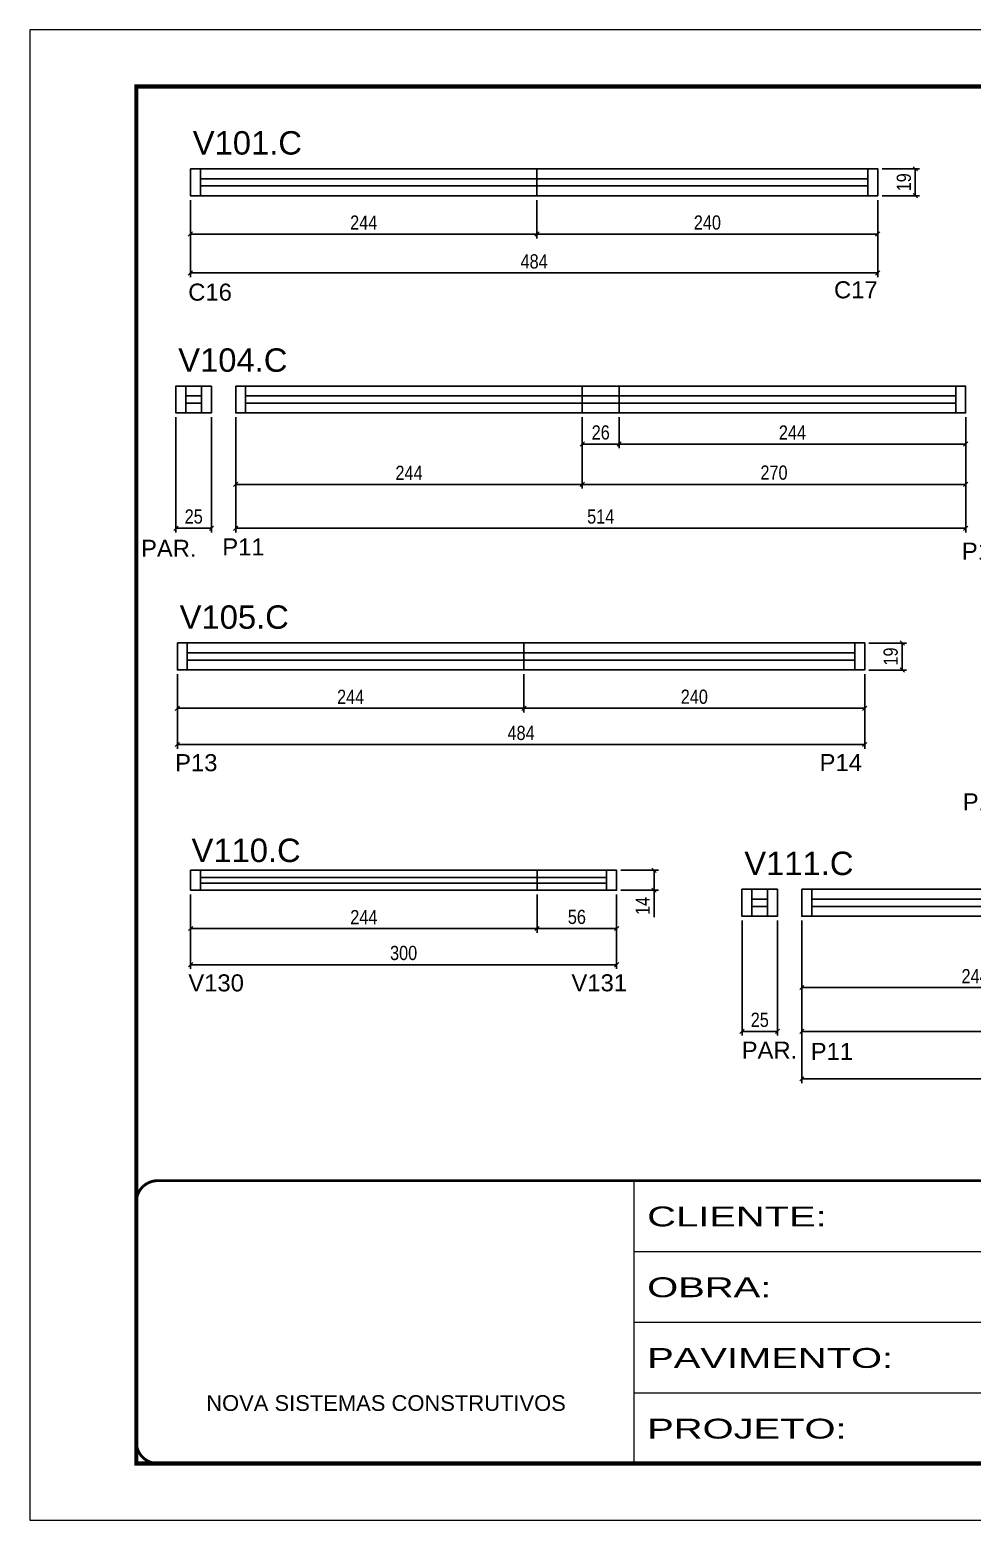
# Model space of a CAD drawing. Extents: x 2815 to 9069, y 548 to 5044.
# Drawn here: x 4414 to 5078, y 2845 to 3895 of the extents above; entities that cross this region are included whole.
import ezdxf

# ---------------------------------------------------------------- set-up
doc = ezdxf.new("R2010")
doc.units = 0
doc.linetypes.add('CONTINUO', pattern=[0])
doc.linetypes.add('DASHED', pattern=[0.75, 0.5, -0.25])
doc.layers.add('00-FELIPE', color=2, linetype='Continuous', plot=False)
for name, color, linetype in [('5', 5, 'Continuous'), ('COTA', 241, 'Continuous'), ('NOMENCLATURA', 7, 'Continuous'), ('Painéis', 200, 'Continuous'), ('SARR_2.2x7', 40, 'Continuous'), ('SARR_EDITAR', 141, 'Continuous')]:
    doc.layers.add(name, color=color, linetype=linetype)
for name, color, linetype, lineweight in [('Folhas', 255, 'Continuous', 9), ('Romaneio', 3, 'Continuous', 13), ('SARRAFO DE PRESSAO', 251, 'DASHED', 9)]:
    doc.layers.add(name, color=color, linetype=linetype, lineweight=lineweight)
doc.styles.add('ARIAL', font='arial.ttf')
doc.styles.add('COTA TECNICA-50', font='techl___.ttf', dxfattribs={"height": 10})
doc.styles.get("Standard").update_dxf_attribs({"font": 'arial.ttf'})
doc.styles.add('Tecnologia', font='')
doc.styles.get('Tecnologia').set_extended_font_data('Forgotten Futurist')
doc.dimstyles.new('COTA PAINEL-50', dxfattribs={"dimtxt": 10, "dimasz": 3, "dimexe": 3, "dimexo": 3, "dimgap": 3, "dimtad": 1, "dimdec": 1, "dimzin": 12, "dimdsep": 46, "dimtxsty": 'COTA TECNICA-50', "dimblk1": 'OBLIQUE', "dimblk2": 'OBLIQUE', "dimsah": 1, "dimcen": 0.9, "dimclrd": 4, "dimclre": 4, "dimclrt": 240, "dimadec": 1, "dimazin": 3, "dimtfac": 1, "dimtdec": 1, "dimtmove": 0, "dimatfit": 3, "dimfxl": 1, "dimtolj": 1, "dimtzin": 12, "dimarcsym": 0})

# ---------------------------------------------------------------- blocks, each defined once
blk = doc.blocks.new('9999999999')
at = {"color": 30, "linetype": 'CONTINUO'}
for p, q in [((98564.6, 34230.2), (98564.6, 34429.4)), ((98564.6, 34379.6), (99584, 34379.6)), ((98564.6, 34329.8), (99488, 34329.8)), ((98564.6, 34280), (99488, 34280))]:
    blk.add_line(p, q, dxfattribs=at)
at = {"color": 30, "linetype": 'CONTINUO', "const_width": 2}
blk.add_lwpolyline([(99584, 34230.2), (99584, 34414.4, 0.414214), (99569, 34429.4), (98229, 34429.4, 0.414214), (98214, 34414.4), (98214, 34245.2, 0.414214), (98229, 34230.2), (99584, 34230.2)], format="xyb", dxfattribs=at)
at = {"layer": 'Folhas'}
blk.add_lwpolyline([(98139, 34190.2), (99624, 34190.2), (99624, 35240.2), (98139, 35240.2)], close=True, dxfattribs=at)
at = {"layer": 'Folhas', "color": 30, "const_width": 3}
blk.add_lwpolyline([(98214, 34230.2), (99584, 34230.2), (99584, 35200.2), (98214, 35200.2)], close=True, dxfattribs=at)
at = {"color": 7, "linetype": 'Continuous', "ltscale": 5, "style": 'ARIAL'}
blk.add_text('NOVA SISTEMAS CONSTRUTIVOS', height=11.059, dxfattribs=at).set_placement((98263.2, 34267.2))
at = {"layer": 'Folhas', "color": 7, "style": 'Tecnologia', "width": 1.5}
for s, p in [('CLIENTE:', (98573.7, 34397.2)), ('OBRA:', (98573.7, 34347.3)), ('PAVIMENTO:', (98573.7, 34297.5)), ('PROJETO:', (98573.7, 34247.7))]:
    blk.add_text(s, height=14, dxfattribs=at).set_placement(p)
blk = doc.blocks.new('_Oblique')
at = {"color": 0, "linetype": 'ByBlock', "lineweight": -2}
blk.add_line((-0.5, -0.5), (0.5, 0.5), dxfattribs=at)
blk = doc.blocks.new('*D571')
at = {"layer": 'COTA', "color": 4, "linetype": 'ByBlock', "lineweight": -2, "transparency": 16777216}
for p, q in [((4516.9, 3622), (4516.9, 3540.8)), ((4541.9, 3622), (4541.9, 3540.8)), ((4516.9, 3543.8), (4541.9, 3543.8))]:
    blk.add_line(p, q, dxfattribs=at)
at = {"layer": 'Defpoints', "color": 0, "linetype": 'ByBlock', "transparency": 16777216}
for p in [(4516.9, 3625), (4541.9, 3625), (4541.9, 3543.8)]:
    blk.add_point(p, dxfattribs=at)
at = {"layer": 'COTA', "color": 4, "linetype": 'ByBlock', "lineweight": -2, "transparency": 16777216, "xscale": 3, "yscale": 3, "zscale": 3, "rotation": 180}
blk.add_blockref('_Oblique', (4516.9, 3543.8), dxfattribs=at)
at = {"layer": 'COTA', "color": 4, "linetype": 'ByBlock', "lineweight": -2, "transparency": 16777216, "xscale": 3, "yscale": 3, "zscale": 3}
blk.add_blockref('_Oblique', (4541.9, 3543.8), dxfattribs=at)
at = {"layer": 'COTA', "color": 240, "linetype": 'ByBlock', "transparency": 16777216, "insert": (4529.4, 3552), "char_height": 10, "attachment_point": 5, "style": 'COTA TECNICA-50'}
blk.add_mtext('\\A1;25', dxfattribs=at)
blk = doc.blocks.new('*D580')
at = {"layer": 'COTA', "color": 4, "linetype": 'ByBlock', "lineweight": -2, "transparency": 16777216}
for p, q in [((4771.1, 3775), (4771.1, 3748)), ((5011.1, 3775), (5011.1, 3748)), ((5011.1, 3751), (4771.1, 3751))]:
    blk.add_line(p, q, dxfattribs=at)
at = {"layer": 'Defpoints', "color": 0, "linetype": 'ByBlock', "transparency": 16777216}
for p in [(4771.1, 3778), (5011.1, 3778), (4771.1, 3751)]:
    blk.add_point(p, dxfattribs=at)
at = {"layer": 'COTA', "color": 4, "linetype": 'ByBlock', "lineweight": -2, "transparency": 16777216, "xscale": 3, "yscale": 3, "zscale": 3, "rotation": 180}
blk.add_blockref('_Oblique', (4771.1, 3751), dxfattribs=at)
at = {"layer": 'COTA', "color": 4, "linetype": 'ByBlock', "lineweight": -2, "transparency": 16777216, "xscale": 3, "yscale": 3, "zscale": 3}
blk.add_blockref('_Oblique', (5011.1, 3751), dxfattribs=at)
at = {"layer": 'COTA', "color": 240, "linetype": 'ByBlock', "transparency": 16777216, "insert": (4891.1, 3759.1), "char_height": 10, "attachment_point": 5, "style": 'COTA TECNICA-50'}
blk.add_mtext('\\A1;240', dxfattribs=at)
blk = doc.blocks.new('*D581')
at = {"layer": 'COTA', "color": 4, "linetype": 'ByBlock', "lineweight": -2, "transparency": 16777216}
for p, q in [((4527.1, 3775), (4527.1, 3748)), ((4771.1, 3775), (4771.1, 3748)), ((4527.1, 3751), (4771.1, 3751))]:
    blk.add_line(p, q, dxfattribs=at)
at = {"layer": 'Defpoints', "color": 0, "linetype": 'ByBlock', "transparency": 16777216}
for p in [(4527.1, 3778), (4771.1, 3778), (4771.1, 3751)]:
    blk.add_point(p, dxfattribs=at)
at = {"layer": 'COTA', "color": 4, "linetype": 'ByBlock', "lineweight": -2, "transparency": 16777216, "xscale": 3, "yscale": 3, "zscale": 3, "rotation": 180}
blk.add_blockref('_Oblique', (4527.1, 3751), dxfattribs=at)
at = {"layer": 'COTA', "color": 4, "linetype": 'ByBlock', "lineweight": -2, "transparency": 16777216, "xscale": 3, "yscale": 3, "zscale": 3}
blk.add_blockref('_Oblique', (4771.1, 3751), dxfattribs=at)
at = {"layer": 'COTA', "color": 240, "linetype": 'ByBlock', "transparency": 16777216, "insert": (4649.1, 3759.1), "char_height": 10, "attachment_point": 5, "style": 'COTA TECNICA-50'}
blk.add_mtext('\\A1;244', dxfattribs=at)
blk = doc.blocks.new('*D533')
at = {"layer": 'Defpoints', "color": 0, "linetype": 'ByBlock', "transparency": 16777216}
for p in [(5011.1, 3797), (5011.1, 3778), (5037.5, 3778)]:
    blk.add_point(p, dxfattribs=at)
at = {"layer": 'Romaneio', "color": 4, "linetype": 'ByBlock', "lineweight": -2, "transparency": 16777216}
for p, q in [((5014.1, 3797), (5040.5, 3797)), ((5037.5, 3797), (5037.5, 3778)), ((5014.1, 3778), (5040.5, 3778))]:
    blk.add_line(p, q, dxfattribs=at)
at = {"layer": 'Romaneio', "color": 4, "linetype": 'ByBlock', "lineweight": -2, "transparency": 16777216, "xscale": 3, "yscale": 3, "zscale": 3}
for p, rotation in [((5037.5, 3797), 90), ((5037.5, 3778), 270)]:
    blk.add_blockref('_Oblique', p, dxfattribs=dict(at, rotation=rotation))
at = {"layer": 'Romaneio', "color": 240, "linetype": 'ByBlock', "transparency": 16777216, "insert": (5029.5, 3787.5), "char_height": 10, "attachment_point": 5, "rotation": 90, "style": 'COTA TECNICA-50'}
blk.add_mtext('\\A1;19', dxfattribs=at)
blk = doc.blocks.new('*D537')
at = {"layer": 'COTA', "color": 4, "linetype": 'ByBlock', "lineweight": -2, "transparency": 16777216}
for p, q in [((4559, 3622), (4559, 3571.7)), ((4803, 3622), (4803, 3571.7)), ((4559, 3574.7), (4803, 3574.7))]:
    blk.add_line(p, q, dxfattribs=at)
at = {"layer": 'Defpoints', "color": 0, "linetype": 'ByBlock', "transparency": 16777216}
for p in [(4559, 3625), (4803, 3625), (4803, 3574.7)]:
    blk.add_point(p, dxfattribs=at)
at = {"layer": 'COTA', "color": 4, "linetype": 'ByBlock', "lineweight": -2, "transparency": 16777216, "xscale": 3, "yscale": 3, "zscale": 3, "rotation": 180}
blk.add_blockref('_Oblique', (4559, 3574.7), dxfattribs=at)
at = {"layer": 'COTA', "color": 4, "linetype": 'ByBlock', "lineweight": -2, "transparency": 16777216, "xscale": 3, "yscale": 3, "zscale": 3}
blk.add_blockref('_Oblique', (4803, 3574.7), dxfattribs=at)
at = {"layer": 'COTA', "color": 240, "linetype": 'ByBlock', "transparency": 16777216, "insert": (4681, 3582.8), "char_height": 10, "attachment_point": 5, "style": 'COTA TECNICA-50'}
blk.add_mtext('\\A1;244', dxfattribs=at)
blk = doc.blocks.new('*D538')
at = {"layer": 'COTA', "color": 4, "linetype": 'ByBlock', "lineweight": -2, "transparency": 16777216}
for p, q in [((4803, 3622), (4803, 3600.1)), ((4829, 3622), (4829, 3600.1)), ((4803, 3603.1), (4829, 3603.1))]:
    blk.add_line(p, q, dxfattribs=at)
at = {"layer": 'Defpoints', "color": 0, "linetype": 'ByBlock', "transparency": 16777216}
for p in [(4803, 3625), (4829, 3625), (4829, 3603.1)]:
    blk.add_point(p, dxfattribs=at)
at = {"layer": 'COTA', "color": 4, "linetype": 'ByBlock', "lineweight": -2, "transparency": 16777216, "xscale": 3, "yscale": 3, "zscale": 3, "rotation": 180}
blk.add_blockref('_Oblique', (4803, 3603.1), dxfattribs=at)
at = {"layer": 'COTA', "color": 4, "linetype": 'ByBlock', "lineweight": -2, "transparency": 16777216, "xscale": 3, "yscale": 3, "zscale": 3}
blk.add_blockref('_Oblique', (4829, 3603.1), dxfattribs=at)
at = {"layer": 'COTA', "color": 240, "linetype": 'ByBlock', "transparency": 16777216, "insert": (4816, 3611.2), "char_height": 10, "attachment_point": 5, "style": 'COTA TECNICA-50'}
blk.add_mtext('\\A1;26', dxfattribs=at)
blk = doc.blocks.new('*D539')
at = {"layer": 'COTA', "color": 4, "linetype": 'ByBlock', "lineweight": -2, "transparency": 16777216}
for p, q in [((4829, 3622), (4829, 3600.1)), ((5073, 3622), (5073, 3600.1)), ((4829, 3603.1), (5073, 3603.1))]:
    blk.add_line(p, q, dxfattribs=at)
at = {"layer": 'Defpoints', "color": 0, "linetype": 'ByBlock', "transparency": 16777216}
for p in [(4829, 3625), (5073, 3625), (5073, 3603.1)]:
    blk.add_point(p, dxfattribs=at)
at = {"layer": 'COTA', "color": 4, "linetype": 'ByBlock', "lineweight": -2, "transparency": 16777216, "xscale": 3, "yscale": 3, "zscale": 3, "rotation": 180}
blk.add_blockref('_Oblique', (4829, 3603.1), dxfattribs=at)
at = {"layer": 'COTA', "color": 4, "linetype": 'ByBlock', "lineweight": -2, "transparency": 16777216, "xscale": 3, "yscale": 3, "zscale": 3}
blk.add_blockref('_Oblique', (5073, 3603.1), dxfattribs=at)
at = {"layer": 'COTA', "color": 240, "linetype": 'ByBlock', "transparency": 16777216, "insert": (4951, 3611.2), "char_height": 10, "attachment_point": 5, "style": 'COTA TECNICA-50'}
blk.add_mtext('\\A1;244', dxfattribs=at)
blk = doc.blocks.new('*D540')
at = {"layer": 'COTA', "color": 4, "linetype": 'ByBlock', "lineweight": -2, "transparency": 16777216}
for p, q in [((4803, 3622), (4803, 3571.7)), ((5073, 3622), (5073, 3571.7)), ((5073, 3574.7), (4803, 3574.7))]:
    blk.add_line(p, q, dxfattribs=at)
at = {"layer": 'Defpoints', "color": 0, "linetype": 'ByBlock', "transparency": 16777216}
for p in [(4803, 3625), (5073, 3625), (4803, 3574.7)]:
    blk.add_point(p, dxfattribs=at)
at = {"layer": 'COTA', "color": 4, "linetype": 'ByBlock', "lineweight": -2, "transparency": 16777216, "xscale": 3, "yscale": 3, "zscale": 3}
for p, rotation in [((4803, 3574.7), 180.0000022456254), ((5073, 3574.7), 2.245625445596033e-06)]:
    blk.add_blockref('_Oblique', p, dxfattribs=dict(at, rotation=rotation))
at = {"layer": 'COTA', "color": 240, "linetype": 'ByBlock', "transparency": 16777216, "insert": (4938, 3582.9), "char_height": 10, "attachment_point": 5, "rotation": 0, "style": 'COTA TECNICA-50'}
blk.add_mtext('\\A1;270', dxfattribs=at)
blk = doc.blocks.new('*D545')
at = {"layer": 'COTA', "color": 4, "linetype": 'ByBlock', "lineweight": -2, "transparency": 16777216}
for p, q in [((4761.9, 3440.9), (4761.9, 3413.9)), ((5001.9, 3440.9), (5001.9, 3413.9)), ((5001.9, 3416.9), (4761.9, 3416.9))]:
    blk.add_line(p, q, dxfattribs=at)
at = {"layer": 'Defpoints', "color": 0, "linetype": 'ByBlock', "transparency": 16777216}
for p in [(4761.9, 3443.9), (5001.9, 3443.9), (4761.9, 3416.9)]:
    blk.add_point(p, dxfattribs=at)
at = {"layer": 'COTA', "color": 4, "linetype": 'ByBlock', "lineweight": -2, "transparency": 16777216, "xscale": 3, "yscale": 3, "zscale": 3, "rotation": 180}
blk.add_blockref('_Oblique', (4761.9, 3416.9), dxfattribs=at)
at = {"layer": 'COTA', "color": 4, "linetype": 'ByBlock', "lineweight": -2, "transparency": 16777216, "xscale": 3, "yscale": 3, "zscale": 3}
blk.add_blockref('_Oblique', (5001.9, 3416.9), dxfattribs=at)
at = {"layer": 'COTA', "color": 240, "linetype": 'ByBlock', "transparency": 16777216, "insert": (4881.9, 3425), "char_height": 10, "attachment_point": 5, "style": 'COTA TECNICA-50'}
blk.add_mtext('\\A1;240', dxfattribs=at)
blk = doc.blocks.new('*D546')
at = {"layer": 'COTA', "color": 4, "linetype": 'ByBlock', "lineweight": -2, "transparency": 16777216}
for p, q in [((4517.9, 3440.9), (4517.9, 3413.9)), ((4761.9, 3440.9), (4761.9, 3413.9)), ((4517.9, 3416.9), (4761.9, 3416.9))]:
    blk.add_line(p, q, dxfattribs=at)
at = {"layer": 'Defpoints', "color": 0, "linetype": 'ByBlock', "transparency": 16777216}
for p in [(4517.9, 3443.9), (4761.9, 3443.9), (4761.9, 3416.9)]:
    blk.add_point(p, dxfattribs=at)
at = {"layer": 'COTA', "color": 4, "linetype": 'ByBlock', "lineweight": -2, "transparency": 16777216, "xscale": 3, "yscale": 3, "zscale": 3, "rotation": 180}
blk.add_blockref('_Oblique', (4517.9, 3416.9), dxfattribs=at)
at = {"layer": 'COTA', "color": 4, "linetype": 'ByBlock', "lineweight": -2, "transparency": 16777216, "xscale": 3, "yscale": 3, "zscale": 3}
blk.add_blockref('_Oblique', (4761.9, 3416.9), dxfattribs=at)
at = {"layer": 'COTA', "color": 240, "linetype": 'ByBlock', "transparency": 16777216, "insert": (4639.9, 3425), "char_height": 10, "attachment_point": 5, "style": 'COTA TECNICA-50'}
blk.add_mtext('\\A1;244', dxfattribs=at)
blk = doc.blocks.new('*D547')
at = {"layer": 'Defpoints', "color": 0, "linetype": 'ByBlock', "transparency": 16777216}
for p in [(5001.9, 3462.9), (5001.9, 3443.9), (5028.3, 3443.9)]:
    blk.add_point(p, dxfattribs=at)
at = {"layer": 'Romaneio', "color": 4, "linetype": 'ByBlock', "lineweight": -2, "transparency": 16777216}
for p, q in [((5004.9, 3462.9), (5031.3, 3462.9)), ((5028.3, 3462.9), (5028.3, 3443.9)), ((5004.9, 3443.9), (5031.3, 3443.9))]:
    blk.add_line(p, q, dxfattribs=at)
at = {"layer": 'Romaneio', "color": 4, "linetype": 'ByBlock', "lineweight": -2, "transparency": 16777216, "xscale": 3, "yscale": 3, "zscale": 3}
for p, rotation in [((5028.3, 3462.9), 90), ((5028.3, 3443.9), 270)]:
    blk.add_blockref('_Oblique', p, dxfattribs=dict(at, rotation=rotation))
at = {"layer": 'Romaneio', "color": 240, "linetype": 'ByBlock', "transparency": 16777216, "insert": (5020.2, 3453.4), "char_height": 10, "attachment_point": 5, "rotation": 90, "style": 'COTA TECNICA-50'}
blk.add_mtext('\\A1;19', dxfattribs=at)
blk = doc.blocks.new('*D554')
at = {"layer": 'Defpoints', "color": 0, "linetype": 'ByBlock', "transparency": 16777216}
for p in [(4527.1, 3778), (5011.1, 3778), (5011.1, 3723.6)]:
    blk.add_point(p, dxfattribs=at)
at = {"layer": 'Romaneio', "color": 4, "linetype": 'ByBlock', "lineweight": -2, "transparency": 16777216}
for p, q in [((4527.1, 3775), (4527.1, 3720.6)), ((5011.1, 3775), (5011.1, 3720.6)), ((4527.1, 3723.6), (5011.1, 3723.6))]:
    blk.add_line(p, q, dxfattribs=at)
at = {"layer": 'Romaneio', "color": 4, "linetype": 'ByBlock', "lineweight": -2, "transparency": 16777216, "xscale": 3, "yscale": 3, "zscale": 3, "rotation": 180}
blk.add_blockref('_Oblique', (4527.1, 3723.6), dxfattribs=at)
at = {"layer": 'Romaneio', "color": 4, "linetype": 'ByBlock', "lineweight": -2, "transparency": 16777216, "xscale": 3, "yscale": 3, "zscale": 3}
blk.add_blockref('_Oblique', (5011.1, 3723.6), dxfattribs=at)
at = {"layer": 'Romaneio', "color": 240, "linetype": 'ByBlock', "transparency": 16777216, "insert": (4769.1, 3731.7), "char_height": 10, "attachment_point": 5, "style": 'COTA TECNICA-50'}
blk.add_mtext('\\A1;484', dxfattribs=at)
blk = doc.blocks.new('*D555')
at = {"layer": 'Defpoints', "color": 0, "linetype": 'ByBlock', "transparency": 16777216}
for p in [(4559, 3625), (5073, 3625), (5073, 3543.8)]:
    blk.add_point(p, dxfattribs=at)
at = {"layer": 'Romaneio', "color": 4, "linetype": 'ByBlock', "lineweight": -2, "transparency": 16777216}
for p, q in [((4559, 3622), (4559, 3540.8)), ((5073, 3622), (5073, 3540.8)), ((4559, 3543.8), (5073, 3543.8))]:
    blk.add_line(p, q, dxfattribs=at)
at = {"layer": 'Romaneio', "color": 4, "linetype": 'ByBlock', "lineweight": -2, "transparency": 16777216, "xscale": 3, "yscale": 3, "zscale": 3, "rotation": 180}
blk.add_blockref('_Oblique', (4559, 3543.8), dxfattribs=at)
at = {"layer": 'Romaneio', "color": 4, "linetype": 'ByBlock', "lineweight": -2, "transparency": 16777216, "xscale": 3, "yscale": 3, "zscale": 3}
blk.add_blockref('_Oblique', (5073, 3543.8), dxfattribs=at)
at = {"layer": 'Romaneio', "color": 240, "linetype": 'ByBlock', "transparency": 16777216, "insert": (4816, 3552), "char_height": 10, "attachment_point": 5, "style": 'COTA TECNICA-50'}
blk.add_mtext('\\A1;514', dxfattribs=at)
blk = doc.blocks.new('*D557')
at = {"layer": 'Defpoints', "color": 0, "linetype": 'ByBlock', "transparency": 16777216}
for p in [(4517.9, 3443.9), (5001.9, 3443.9), (5001.9, 3391.4)]:
    blk.add_point(p, dxfattribs=at)
at = {"layer": 'Romaneio', "color": 4, "linetype": 'ByBlock', "lineweight": -2, "transparency": 16777216}
for p, q in [((4517.9, 3440.9), (4517.9, 3388.4)), ((5001.9, 3440.9), (5001.9, 3388.4)), ((4517.9, 3391.4), (5001.9, 3391.4))]:
    blk.add_line(p, q, dxfattribs=at)
at = {"layer": 'Romaneio', "color": 4, "linetype": 'ByBlock', "lineweight": -2, "transparency": 16777216, "xscale": 3, "yscale": 3, "zscale": 3, "rotation": 180}
blk.add_blockref('_Oblique', (4517.9, 3391.4), dxfattribs=at)
at = {"layer": 'Romaneio', "color": 4, "linetype": 'ByBlock', "lineweight": -2, "transparency": 16777216, "xscale": 3, "yscale": 3, "zscale": 3}
blk.add_blockref('_Oblique', (5001.9, 3391.4), dxfattribs=at)
at = {"layer": 'Romaneio', "color": 240, "linetype": 'ByBlock', "transparency": 16777216, "insert": (4759.9, 3399.5), "char_height": 10, "attachment_point": 5, "style": 'COTA TECNICA-50'}
blk.add_mtext('\\A1;484', dxfattribs=at)
blk = doc.blocks.new('*D559')
at = {"layer": 'COTA', "color": 4, "linetype": 'ByBlock', "lineweight": -2, "transparency": 16777216}
for p, q in [((4771.2, 3285.8), (4771.2, 3258.8)), ((4827.2, 3285.8), (4827.2, 3258.8)), ((4827.2, 3261.8), (4771.2, 3261.8))]:
    blk.add_line(p, q, dxfattribs=at)
at = {"layer": 'Defpoints', "color": 0, "linetype": 'ByBlock', "transparency": 16777216}
for p in [(4771.2, 3288.8), (4827.2, 3288.8), (4771.2, 3261.8)]:
    blk.add_point(p, dxfattribs=at)
at = {"layer": 'COTA', "color": 4, "linetype": 'ByBlock', "lineweight": -2, "transparency": 16777216, "xscale": 3, "yscale": 3, "zscale": 3, "rotation": 180}
blk.add_blockref('_Oblique', (4771.2, 3261.8), dxfattribs=at)
at = {"layer": 'COTA', "color": 4, "linetype": 'ByBlock', "lineweight": -2, "transparency": 16777216, "xscale": 3, "yscale": 3, "zscale": 3}
blk.add_blockref('_Oblique', (4827.2, 3261.8), dxfattribs=at)
at = {"layer": 'COTA', "color": 240, "linetype": 'ByBlock', "transparency": 16777216, "insert": (4799.2, 3269.9), "char_height": 10, "attachment_point": 5, "style": 'COTA TECNICA-50'}
blk.add_mtext('\\A1;56', dxfattribs=at)
blk = doc.blocks.new('*D560')
at = {"layer": 'COTA', "color": 4, "linetype": 'ByBlock', "lineweight": -2, "transparency": 16777216}
for p, q in [((4527.2, 3285.8), (4527.2, 3258.8)), ((4771.2, 3285.8), (4771.2, 3258.8)), ((4527.2, 3261.8), (4771.2, 3261.8))]:
    blk.add_line(p, q, dxfattribs=at)
at = {"layer": 'Defpoints', "color": 0, "linetype": 'ByBlock', "transparency": 16777216}
for p in [(4527.2, 3288.8), (4771.2, 3288.8), (4771.2, 3261.8)]:
    blk.add_point(p, dxfattribs=at)
at = {"layer": 'COTA', "color": 4, "linetype": 'ByBlock', "lineweight": -2, "transparency": 16777216, "xscale": 3, "yscale": 3, "zscale": 3, "rotation": 180}
blk.add_blockref('_Oblique', (4527.2, 3261.8), dxfattribs=at)
at = {"layer": 'COTA', "color": 4, "linetype": 'ByBlock', "lineweight": -2, "transparency": 16777216, "xscale": 3, "yscale": 3, "zscale": 3}
blk.add_blockref('_Oblique', (4771.2, 3261.8), dxfattribs=at)
at = {"layer": 'COTA', "color": 240, "linetype": 'ByBlock', "transparency": 16777216, "insert": (4649.2, 3269.8), "char_height": 10, "attachment_point": 5, "style": 'COTA TECNICA-50'}
blk.add_mtext('\\A1;244', dxfattribs=at)
blk = doc.blocks.new('*D561')
at = {"layer": 'Defpoints', "color": 0, "linetype": 'ByBlock', "transparency": 16777216}
for p in [(4827.2, 3302.8), (4827.2, 3288.8), (4853.6, 3288.8)]:
    blk.add_point(p, dxfattribs=at)
at = {"layer": 'Romaneio', "color": 4, "linetype": 'ByBlock', "lineweight": -2, "transparency": 16777216}
for p, q in [((4830.2, 3302.8), (4856.6, 3302.8)), ((4853.6, 3302.8), (4853.6, 3288.8)), ((4830.2, 3288.8), (4856.6, 3288.8)), ((4853.6, 3288.8), (4853.6, 3269.7))]:
    blk.add_line(p, q, dxfattribs=at)
at = {"layer": 'Romaneio', "color": 4, "linetype": 'ByBlock', "lineweight": -2, "transparency": 16777216, "xscale": 3, "yscale": 3, "zscale": 3}
for p, rotation in [((4853.6, 3302.8), 90), ((4853.6, 3288.8), 270)]:
    blk.add_blockref('_Oblique', p, dxfattribs=dict(at, rotation=rotation))
at = {"layer": 'Romaneio', "color": 240, "linetype": 'ByBlock', "transparency": 16777216, "insert": (4845.5, 3277.7), "char_height": 10, "attachment_point": 5, "rotation": 90, "style": 'COTA TECNICA-50'}
blk.add_mtext('\\A1;14', dxfattribs=at)
blk = doc.blocks.new('*D562')
at = {"layer": 'Defpoints', "color": 0, "linetype": 'ByBlock', "transparency": 16777216}
for p in [(4527.2, 3288.8), (4827.2, 3288.8), (4827.2, 3236.3)]:
    blk.add_point(p, dxfattribs=at)
at = {"layer": 'Romaneio', "color": 4, "linetype": 'ByBlock', "lineweight": -2, "transparency": 16777216}
for p, q in [((4527.2, 3285.8), (4527.2, 3233.3)), ((4827.2, 3285.8), (4827.2, 3233.3)), ((4527.2, 3236.3), (4827.2, 3236.3))]:
    blk.add_line(p, q, dxfattribs=at)
at = {"layer": 'Romaneio', "color": 4, "linetype": 'ByBlock', "lineweight": -2, "transparency": 16777216, "xscale": 3, "yscale": 3, "zscale": 3, "rotation": 180}
blk.add_blockref('_Oblique', (4527.2, 3236.3), dxfattribs=at)
at = {"layer": 'Romaneio', "color": 4, "linetype": 'ByBlock', "lineweight": -2, "transparency": 16777216, "xscale": 3, "yscale": 3, "zscale": 3}
blk.add_blockref('_Oblique', (4827.2, 3236.3), dxfattribs=at)
at = {"layer": 'Romaneio', "color": 240, "linetype": 'ByBlock', "transparency": 16777216, "insert": (4677.2, 3244.5), "char_height": 10, "attachment_point": 5, "style": 'COTA TECNICA-50'}
blk.add_mtext('\\A1;300', dxfattribs=at)
blk = doc.blocks.new('*D563')
at = {"layer": 'COTA', "color": 4, "linetype": 'ByBlock', "lineweight": -2, "transparency": 16777216}
for p, q in [((4915.5, 3267.4), (4915.5, 3186.3)), ((4940.5, 3267.4), (4940.5, 3186.3)), ((4915.5, 3189.3), (4940.5, 3189.3))]:
    blk.add_line(p, q, dxfattribs=at)
at = {"layer": 'Defpoints', "color": 0, "linetype": 'ByBlock', "transparency": 16777216}
for p in [(4915.5, 3270.4), (4940.5, 3270.4), (4940.5, 3189.3)]:
    blk.add_point(p, dxfattribs=at)
at = {"layer": 'COTA', "color": 4, "linetype": 'ByBlock', "lineweight": -2, "transparency": 16777216, "xscale": 3, "yscale": 3, "zscale": 3, "rotation": 180}
blk.add_blockref('_Oblique', (4915.5, 3189.3), dxfattribs=at)
at = {"layer": 'COTA', "color": 4, "linetype": 'ByBlock', "lineweight": -2, "transparency": 16777216, "xscale": 3, "yscale": 3, "zscale": 3}
blk.add_blockref('_Oblique', (4940.5, 3189.3), dxfattribs=at)
at = {"layer": 'COTA', "color": 240, "linetype": 'ByBlock', "transparency": 16777216, "insert": (4928, 3197.4), "char_height": 10, "attachment_point": 5, "style": 'COTA TECNICA-50'}
blk.add_mtext('\\A1;25', dxfattribs=at)
blk = doc.blocks.new('*D564')
at = {"layer": 'COTA', "color": 4, "linetype": 'ByBlock', "lineweight": -2, "transparency": 16777216}
for p, q in [((4957.6, 3267.4), (4957.6, 3217.2)), ((5201.6, 3267.4), (5201.6, 3217.2)), ((4957.6, 3220.2), (5201.6, 3220.2))]:
    blk.add_line(p, q, dxfattribs=at)
at = {"layer": 'Defpoints', "color": 0, "linetype": 'ByBlock', "transparency": 16777216}
for p in [(4957.6, 3270.4), (5201.6, 3270.4), (5201.6, 3220.2)]:
    blk.add_point(p, dxfattribs=at)
at = {"layer": 'COTA', "color": 4, "linetype": 'ByBlock', "lineweight": -2, "transparency": 16777216, "xscale": 3, "yscale": 3, "zscale": 3, "rotation": 180}
blk.add_blockref('_Oblique', (4957.6, 3220.2), dxfattribs=at)
at = {"layer": 'COTA', "color": 4, "linetype": 'ByBlock', "lineweight": -2, "transparency": 16777216, "xscale": 3, "yscale": 3, "zscale": 3}
blk.add_blockref('_Oblique', (5201.6, 3220.2), dxfattribs=at)
at = {"layer": 'COTA', "color": 240, "linetype": 'ByBlock', "transparency": 16777216, "insert": (5079.6, 3228.2), "char_height": 10, "attachment_point": 5, "style": 'COTA TECNICA-50'}
blk.add_mtext('\\A1;244', dxfattribs=at)
blk = doc.blocks.new('*D568')
at = {"layer": 'Defpoints', "color": 0, "linetype": 'ByBlock', "transparency": 16777216}
for p in [(4957.6, 3270.4), (5471.6, 3270.4), (5471.6, 3189.3)]:
    blk.add_point(p, dxfattribs=at)
at = {"layer": 'Romaneio', "color": 4, "linetype": 'ByBlock', "lineweight": -2, "transparency": 16777216}
for p, q in [((4957.6, 3267.4), (4957.6, 3186.3)), ((5471.6, 3267.4), (5471.6, 3186.3)), ((4957.6, 3189.3), (5471.6, 3189.3))]:
    blk.add_line(p, q, dxfattribs=at)
at = {"layer": 'Romaneio', "color": 4, "linetype": 'ByBlock', "lineweight": -2, "transparency": 16777216, "xscale": 3, "yscale": 3, "zscale": 3, "rotation": 180}
blk.add_blockref('_Oblique', (4957.6, 3189.3), dxfattribs=at)
at = {"layer": 'Romaneio', "color": 4, "linetype": 'ByBlock', "lineweight": -2, "transparency": 16777216, "xscale": 3, "yscale": 3, "zscale": 3}
blk.add_blockref('_Oblique', (5471.6, 3189.3), dxfattribs=at)
at = {"layer": 'Romaneio', "color": 240, "linetype": 'ByBlock', "transparency": 16777216, "insert": (5214.6, 3197.4), "char_height": 10, "attachment_point": 5, "style": 'COTA TECNICA-50'}
blk.add_mtext('\\A1;514', dxfattribs=at)
blk = doc.blocks.new('*D79')
at = {"layer": '00-FELIPE', "color": 4, "linetype": 'ByBlock', "lineweight": -2, "transparency": 16777216}
for p, q in [((4957.6, 3267.4), (4957.6, 3152.9)), ((5471.6, 3267.4), (5471.6, 3152.9)), ((5471.6, 3155.9), (4957.6, 3155.9))]:
    blk.add_line(p, q, dxfattribs=at)
at = {"layer": 'Defpoints', "color": 0, "linetype": 'ByBlock', "transparency": 16777216}
for p in [(4957.6, 3270.4), (5471.6, 3270.4), (4957.6, 3155.9)]:
    blk.add_point(p, dxfattribs=at)
at = {"layer": '00-FELIPE', "color": 4, "linetype": 'ByBlock', "lineweight": -2, "transparency": 16777216, "xscale": 3, "yscale": 3, "zscale": 3, "rotation": 180}
blk.add_blockref('_Oblique', (4957.6, 3155.9), dxfattribs=at)
at = {"layer": '00-FELIPE', "color": 4, "linetype": 'ByBlock', "lineweight": -2, "transparency": 16777216, "xscale": 3, "yscale": 3, "zscale": 3}
blk.add_blockref('_Oblique', (5471.6, 3155.9), dxfattribs=at)
at = {"layer": '00-FELIPE', "color": 240, "linetype": 'ByBlock', "transparency": 16777216, "insert": (5214.6, 3164.2), "char_height": 10, "attachment_point": 5, "style": 'COTA TECNICA-50'}
blk.add_mtext('\\A1;ajustar em obra devido pe3', dxfattribs=at)

msp = doc.modelspace()

# ---------------------------------------------------------------- linework, layer by layer
at = {"layer": 'Painéis', "linetype": 'Continuous'}
for points in [[(4771.11, 3797.01), (4771.11, 3778.01), (5011.11, 3778.01), (5011.11, 3797.01), (4527.11, 3797.01)], [(4761.88, 3462.93), (4761.88, 3443.93), (5001.88, 3443.93), (5001.88, 3462.93), (4517.88, 3462.93)], [(4771.17, 3302.79), (4771.17, 3288.79), (4827.17, 3288.79), (4827.17, 3302.79), (4527.17, 3302.79)]]:
    msp.add_lwpolyline(points, dxfattribs=at)
for points in [[(4527.11, 3797.01), (4771.11, 3797.01), (4771.11, 3778.01), (4527.11, 3778.01)], [(4541.87, 3643.98), (4516.87, 3643.98), (4516.87, 3624.98), (4541.87, 3624.98)], [(4558.96, 3643.98), (4802.96, 3643.98), (4802.96, 3624.98), (4558.96, 3624.98)], [(4802.96, 3643.98), (4828.96, 3643.98), (4828.96, 3624.98), (4802.96, 3624.98)], [(4828.96, 3643.98), (5072.96, 3643.98), (5072.96, 3624.98), (4828.96, 3624.98)], [(4517.88, 3462.93), (4761.88, 3462.93), (4761.88, 3443.93), (4517.88, 3443.93)], [(4527.17, 3302.79), (4771.17, 3302.79), (4771.17, 3288.79), (4527.17, 3288.79)], [(4940.47, 3289.4), (4915.47, 3289.4), (4915.47, 3270.4), (4940.47, 3270.4)], [(4957.56, 3289.4), (5201.56, 3289.4), (5201.56, 3270.4), (4957.56, 3270.4)]]:
    msp.add_lwpolyline(points, close=True, dxfattribs=at)
at = {"layer": 'SARR_2.2x7', "linetype": 'Continuous'}
for p, q in [((4534.11, 3797.01), (4534.11, 3778.01)), ((5004.11, 3797.01), (5004.11, 3778.01)), ((4771.11, 3790.01), (4534.11, 3790.01)), ((4534.11, 3785.01), (4771.11, 3785.01)), ((4771.11, 3790.01), (5004.11, 3790.01)), ((5004.11, 3785.01), (4771.11, 3785.01)), ((4523.87, 3643.98), (4523.87, 3624.98)), ((4534.87, 3643.98), (4534.87, 3624.98)), ((4565.96, 3643.98), (4565.96, 3624.98)), ((5065.96, 3643.98), (5065.96, 3624.98)), ((4523.87, 3636.98), (4534.87, 3636.98)), ((4802.96, 3636.98), (4565.96, 3636.98)), ((4802.96, 3636.98), (5065.96, 3636.98)), ((4534.87, 3631.98), (4523.87, 3631.98)), ((4565.96, 3631.98), (4802.96, 3631.98)), ((5065.96, 3631.98), (4802.96, 3631.98)), ((4524.88, 3462.93), (4524.88, 3443.93)), ((4761.88, 3455.93), (4524.88, 3455.93)), ((4761.88, 3455.93), (4994.88, 3455.93)), ((4994.88, 3462.93), (4994.88, 3443.93)), ((4524.88, 3450.93), (4761.88, 3450.93)), ((4994.88, 3450.93), (4761.88, 3450.93)), ((4534.17, 3302.79), (4534.17, 3288.79)), ((4820.17, 3302.79), (4820.17, 3288.79)), ((4922.47, 3289.4), (4922.47, 3270.4)), ((4933.47, 3289.4), (4933.47, 3270.4)), ((4964.56, 3289.4), (4964.56, 3270.4)), ((4922.47, 3282.4), (4933.47, 3282.4)), ((4933.47, 3277.4), (4922.47, 3277.4)), ((5201.56, 3282.4), (4964.56, 3282.4)), ((4964.56, 3277.4), (5201.56, 3277.4))]:
    msp.add_line(p, q, dxfattribs=at)
at = {"layer": 'SARR_EDITAR', "linetype": 'Continuous'}
for p, q in [((4820.17, 3297.79), (4534.17, 3297.79)), ((4534.17, 3293.79), (4820.17, 3293.79))]:
    msp.add_line(p, q, dxfattribs=at)

# ---------------------------------------------------------------- block references
at = {"layer": 'SARRAFO DE PRESSAO', "color": 6, "linetype": 'ByBlock'}
msp.add_blockref('9999999999', (-93724.99, -31345.27), dxfattribs=at)

# ---------------------------------------------------------------- texts
at = {"layer": '5', "linetype": 'Continuous'}
for s, p in [('C17', (4980.26, 3705.76)), ('C16', (4525.53, 3704.12)), ('PAR.', (4492.28, 3523.64)), ('P11', (4549.52, 3524.66)), ('P12', (5070.29, 3521.68)), ('P13', (4516.31, 3372.62)), ('P14', (4970.1, 3372.67)), ('P13', (5070.92, 3345.02)), ('V130', (4525.59, 3217.48)), ('V131', (4795.38, 3217.54)), ('PAR.', (4915.26, 3170.08)), ('P11', (4963.87, 3169.18))]:
    msp.add_text(s, height=12, rotation=359.99996, dxfattribs=at).set_placement(p)
at = {"layer": 'NOMENCLATURA', "linetype": 'Continuous'}
for s, p in [('V101.C', (4528.74, 3807.03)), ('V104.C', (4518.5, 3654)), ('V105.C', (4519.51, 3472.95)), ('V110.C', (4527.87, 3308.58)), ('V111.C', (4917.1, 3299.42))]:
    msp.add_text(s, height=16.5, dxfattribs=at).set_placement(p)

# ---------------------------------------------------------------- dimensions: what is measured, and where the dimension line sits
at = {"layer": '00-FELIPE', "linetype": 'ByBlock'}
dim = msp.add_linear_dim(base=(4957.56, 3155.94), p1=(5471.56, 3270.4), p2=(4957.56, 3270.4), text='ajustar em obra devido pe3', dimstyle='COTA PAINEL-50', override={"dimarcsym": 1}, dxfattribs=at)
dim.commit()
dim.dimension.update_dxf_attribs({"geometry": '*D79', "text_midpoint": (5214.56, 3164.16)})
at = {"layer": 'COTA', "linetype": 'ByBlock'}
for p1, p2, distance, picture, middle in [((4527.11, 3778.01), (4771.11, 3778.01), -27.03, '*D581', (4649.11, 3759.05)), ((4558.96, 3624.98), (4802.96, 3624.98), -50.23, '*D537', (4680.96, 3582.82)), ((4802.96, 3624.98), (4828.96, 3624.98), -21.83, '*D538', (4815.96, 3611.25)), ((5072.96, 3624.98), (4802.96, 3624.98), 50.23, '*D540', (4937.96, 3582.85)), ((4828.96, 3624.98), (5072.96, 3624.98), -21.83, '*D539', (4950.96, 3611.22)), ((4517.88, 3443.93), (4761.88, 3443.93), -27.03, '*D546', (4639.88, 3424.97)), ((4527.17, 3288.79), (4771.17, 3288.79), -27.03, '*D560', (4649.17, 3269.83)), ((4957.56, 3270.4), (5201.56, 3270.4), -50.23, '*D564', (5079.56, 3228.25))]:
    dim = msp.add_aligned_dim(p1=p1, p2=p2, distance=distance, dimstyle='COTA PAINEL-50', override={"dimarcsym": 1}, dxfattribs=at)
    dim.commit()
    dim.dimension.update_dxf_attribs({"geometry": picture, "text_midpoint": middle})
for base, p1, p2, picture, middle in [((4771.11, 3750.98), (5011.11, 3778.01), (4771.11, 3778.01), '*D580', (4891.11, 3759.08)), ((4541.87, 3543.84), (4516.87, 3624.98), (4541.87, 3624.98), '*D571', (4529.37, 3551.95)), ((4761.88, 3416.9), (5001.88, 3443.93), (4761.88, 3443.93), '*D545', (4881.88, 3425)), ((4771.17, 3261.76), (4827.17, 3288.79), (4771.17, 3288.79), '*D559', (4799.17, 3269.87)), ((4940.47, 3189.27), (4915.47, 3270.4), (4940.47, 3270.4), '*D563', (4927.97, 3197.38))]:
    dim = msp.add_linear_dim(base=base, p1=p1, p2=p2, dimstyle='COTA PAINEL-50', override={"dimarcsym": 1}, dxfattribs=at)
    dim.commit()
    dim.dimension.update_dxf_attribs({"geometry": picture, "text_midpoint": middle})
at = {"layer": 'Romaneio', "linetype": 'ByBlock'}
for base, p1, p2, picture, middle in [((5037.54, 3778.01), (5011.11, 3797.01), (5011.11, 3778.01), '*D533', (5029.45, 3787.51)), ((5028.31, 3443.93), (5001.88, 3462.93), (5001.88, 3443.93), '*D547', (5020.23, 3453.43)), ((4853.6, 3288.79), (4827.17, 3302.79), (4827.17, 3288.79), '*D561', (4845.52, 3277.73))]:
    dim = msp.add_linear_dim(base=base, p1=p1, p2=p2, angle=90, dimstyle='COTA PAINEL-50', override={"dimarcsym": 1}, dxfattribs=at)
    dim.commit()
    dim.dimension.update_dxf_attribs({"geometry": picture, "text_midpoint": middle})
for base, p1, p2, picture, middle in [((5011.11, 3723.64), (4527.11, 3778.01), (5011.11, 3778.01), '*D554', (4769.11, 3731.73)), ((5072.96, 3543.84), (4558.96, 3624.98), (5072.96, 3624.98), '*D555', (4815.96, 3551.95)), ((5001.88, 3391.4), (4517.88, 3443.93), (5001.88, 3443.93), '*D557', (4759.88, 3399.5)), ((4827.17, 3236.26), (4527.17, 3288.79), (4827.17, 3288.79), '*D562', (4677.17, 3244.48)), ((5471.56, 3189.27), (4957.56, 3270.4), (5471.56, 3270.4), '*D568', (5214.56, 3197.38))]:
    dim = msp.add_linear_dim(base=base, p1=p1, p2=p2, dimstyle='COTA PAINEL-50', override={"dimarcsym": 1}, dxfattribs=at)
    dim.commit()
    dim.dimension.update_dxf_attribs({"geometry": picture, "text_midpoint": middle})

doc.saveas('drawing.dxf')
